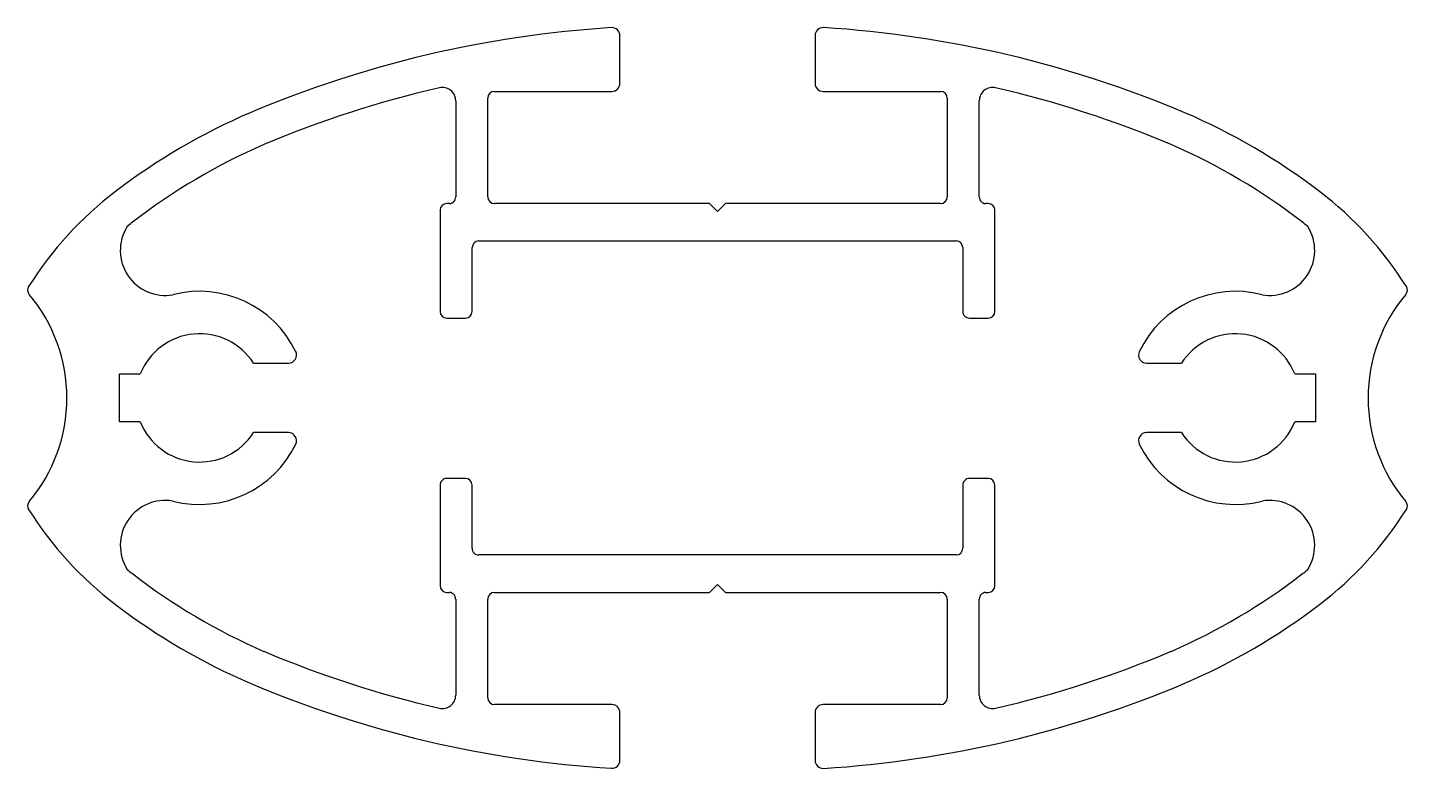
# Model space of a CAD drawing. Extents: x 695.2 to 746.9, y 281.1 to 308.8.
import ezdxf

# ---------------------------------------------------------------- set-up
doc = ezdxf.new("R2010")
doc.units = 0
doc.layers.get('0').update_dxf_attribs({"linetype": 'CONTINUOUS'})
doc.layers.add('5', color=1, linetype='CONTINUOUS')

msp = doc.modelspace()

# ---------------------------------------------------------------- linework, layer by layer
at = {"color": 5, "linetype": 'CONTINUOUS'}
for p, q in [((711.236, 306.086), (711.236, 302.487)), ((730.831, 302.487), (730.831, 306.086)), ((711.002, 302.236), (710.903, 302.236)), ((731.163, 302.236), (731.064, 302.236)), ((710.653, 301.986), (710.653, 298.2)), ((731.413, 298.2), (731.413, 301.986)), ((711.852, 298.2), (711.853, 300.586)), ((712.103, 300.836), (721.033, 300.836)), ((721.033, 300.836), (729.963, 300.836)), ((730.213, 300.586), (730.211, 298.201)), ((710.903, 297.95), (711.602, 297.95)), ((730.461, 297.95), (731.163, 297.95)), ((703.672, 296.263), (704.978, 296.263)), ((737.088, 296.263), (738.394, 296.263)), ((698.655, 295.863), (699.43, 295.863)), ((698.655, 294.063), (698.655, 295.863)), ((742.636, 295.863), (743.411, 295.863)), ((743.411, 295.863), (743.411, 294.063)), ((699.43, 294.063), (698.655, 294.063)), ((743.411, 294.063), (742.636, 294.063)), ((704.978, 293.663), (703.672, 293.663)), ((738.394, 293.663), (737.089, 293.663)), ((711.602, 291.95), (710.903, 291.95)), ((731.159, 291.95), (730.461, 291.95)), ((710.653, 291.7), (710.653, 287.934)), ((711.852, 289.334), (711.852, 291.7)), ((730.211, 291.7), (730.213, 289.334)), ((731.413, 287.934), (731.41, 291.7)), ((721.033, 289.084), (712.103, 289.084)), ((729.963, 289.084), (721.033, 289.084)), ((710.903, 287.684), (711.002, 287.684)), ((731.064, 287.684), (731.163, 287.684)), ((711.236, 287.427), (711.236, 283.834)), ((730.831, 283.834), (730.831, 287.427))]:
    msp.add_line(p, q, dxfattribs=at)
for centre, radius, start, end in [((719.656, 267.538), 40.065, 103.0269, 112.908), ((710.737, 306.085), 0.499, 0.1342, 102.9302), ((731.33, 306.085), 0.499, 77.0698, 179.8658), ((722.41, 267.538), 40.065, 67.092, 76.9731), ((713.144, 283.464), 22.861, 113.4115, 127.7732), ((728.922, 283.464), 22.861, 52.2268, 66.5885), ((710.903, 301.986), 0.25, 90, 180), ((710.994, 302.478), 0.242, 271.9686, 2.1994), ((731.073, 302.478), 0.242, 177.8007, 268.0316), ((731.163, 301.986), 0.25, 360, 90), ((700.367, 300.482), 1.683, 148.0848, 279.828), ((699.857, 300.43), 1.316, 122.995, 134.2839), ((741.699, 300.482), 1.683, 260.172, 31.9152), ((742.209, 300.43), 1.316, 45.7161, 57.005), ((712.103, 300.586), 0.25, 90, 180), ((729.963, 300.586), 0.25, 360, 90), ((701.655, 294.963), 3.988, 25.7079, 104.5215), ((740.412, 294.963), 3.988, 75.4785, 154.2921), ((710.903, 298.2), 0.25, 180, 270), ((711.602, 298.2), 0.25, 270, 359.9716), ((730.461, 298.2), 0.25, 179.9456, 270), ((731.163, 298.2), 0.25, 270, 360), ((701.655, 294.963), 2.4, 32.7988, 157.9742), ((740.412, 294.963), 2.4, 22.0243, 147.2028), ((704.977, 296.564), 0.301, 270.2485, 25.4593), ((737.09, 296.564), 0.301, 154.5406, 269.7514), ((701.655, 294.963), 2.4, 202.0243, 327.2028), ((740.412, 294.963), 2.4, 212.7972, 337.9757), ((704.978, 293.363), 0.3, 334.2702, 90), ((737.09, 293.362), 0.301, 90.2594, 205.4702), ((701.654, 294.965), 3.99, 255.5016, 334.2702), ((740.413, 294.965), 3.99, 205.7298, 284.4984), ((710.903, 291.7), 0.25, 89.9754, 180), ((711.602, 291.7), 0.25, 0, 89.9754), ((730.461, 291.7), 0.25, 90.0246, 180.0615), ((731.16, 291.7), 0.25, 0.0561, 90.0246), ((700.367, 289.444), 1.683, 80.1716, 212.4322), ((741.699, 289.444), 1.683, 327.5678, 99.8284), ((712.102, 289.335), 0.251, 180.1574, 270.1575), ((729.963, 289.334), 0.25, 270, 0), ((699.828, 289.445), 1.262, 225.7411, 237.03), ((713.144, 306.456), 22.861, 232.2268, 246.5885), ((728.922, 306.456), 22.861, 293.4115, 307.7732), ((742.239, 289.445), 1.262, 302.97, 314.2589), ((710.903, 287.934), 0.25, 180, 270), ((710.99, 287.439), 0.245, 357.0508, 87.2816), ((731.076, 287.439), 0.245, 92.7183, 182.9491), ((731.163, 287.934), 0.25, 270, 0), ((719.656, 322.383), 40.065, 247.092, 256.9731), ((722.41, 322.383), 40.065, 283.0269, 292.908), ((710.737, 283.835), 0.499, 257.0698, 359.8658), ((731.33, 283.835), 0.499, 180.1342, 282.9302)]:
    msp.add_arc(centre, radius, start, end, dxfattribs=at)
at = {"layer": '5', "color": 5}
for p, q in [((717.383, 306.736), (717.383, 308.521)), ((724.683, 308.522), (724.683, 306.736)), ((712.685, 306.436), (717.083, 306.436)), ((724.983, 306.436), (729.381, 306.436)), ((712.435, 302.486), (712.435, 306.186)), ((729.631, 306.186), (729.631, 302.486)), ((720.733, 302.236), (712.685, 302.236)), ((721.033, 301.936), (720.733, 302.236)), ((721.333, 302.236), (721.033, 301.936)), ((729.381, 302.236), (721.333, 302.236)), ((712.685, 287.684), (720.733, 287.684)), ((720.733, 287.684), (721.033, 287.984)), ((721.033, 287.984), (721.333, 287.684)), ((721.333, 287.684), (729.381, 287.684)), ((712.435, 283.734), (712.435, 287.434)), ((729.631, 287.434), (729.631, 283.734)), ((717.083, 283.484), (712.685, 283.484)), ((729.381, 283.484), (724.983, 283.484)), ((717.383, 281.4), (717.383, 283.184)), ((724.683, 283.184), (724.683, 281.396))]:
    msp.add_line(p, q, dxfattribs=at)
for centre, radius, start, end in [((719.648, 267.561), 41.34, 93.585, 112.9226), ((717.083, 308.521), 0.3, 0, 93.8032), ((724.983, 308.522), 0.3, 86.4575, 180), ((722.406, 267.523), 41.38, 67.0822, 86.4031), ((717.083, 306.736), 0.3, 270, 0), ((724.983, 306.736), 0.3, 180, 270), ((712.685, 306.186), 0.25, 90, 180), ((729.381, 306.186), 0.25, 0, 90), ((712.752, 284.127), 23.396, 113.1694, 127.5009), ((729.314, 284.127), 23.396, 52.4991, 66.8306), ((706.524, 292.091), 13.287, 127.0997, 148.0122), ((735.543, 292.091), 13.287, 31.9878, 52.9003), ((712.685, 302.486), 0.25, 180, 270), ((729.381, 302.486), 0.25, 270, 360), ((695.465, 298.996), 0.25, 147.6625, 219.7063), ((746.601, 298.996), 0.25, 320.2937, 32.3375), ((690.685, 294.97), 6, 359.902, 40.1161), ((751.382, 294.97), 6, 139.8839, 180.098), ((690.685, 294.95), 6, 319.8839, 0.098), ((751.382, 294.95), 6, 179.902, 220.1161), ((695.465, 290.924), 0.25, 140.2937, 212.3375), ((706.524, 297.829), 13.287, 211.9878, 232.9003), ((735.543, 297.829), 13.287, 307.0997, 328.0122), ((746.601, 290.924), 0.25, 327.6625, 39.7063), ((712.685, 287.434), 0.25, 90, 180), ((729.381, 287.434), 0.25, 0, 90), ((712.752, 305.793), 23.396, 232.4991, 246.8306), ((729.314, 305.793), 23.396, 293.1694, 307.5009), ((719.644, 322.345), 41.326, 247.0757, 266.4193), ((722.386, 322.459), 41.445, 273.6165, 292.9101), ((712.685, 283.734), 0.25, 180, 270), ((717.083, 283.184), 0.3, 0, 90), ((724.983, 283.184), 0.3, 90, 180), ((729.381, 283.734), 0.25, 270, 0), ((717.083, 281.4), 0.3, 266.0969, 360), ((724.983, 281.396), 0.3, 180, 273.1769)]:
    msp.add_arc(centre, radius, start, end, dxfattribs=at)

doc.saveas('drawing.dxf')
